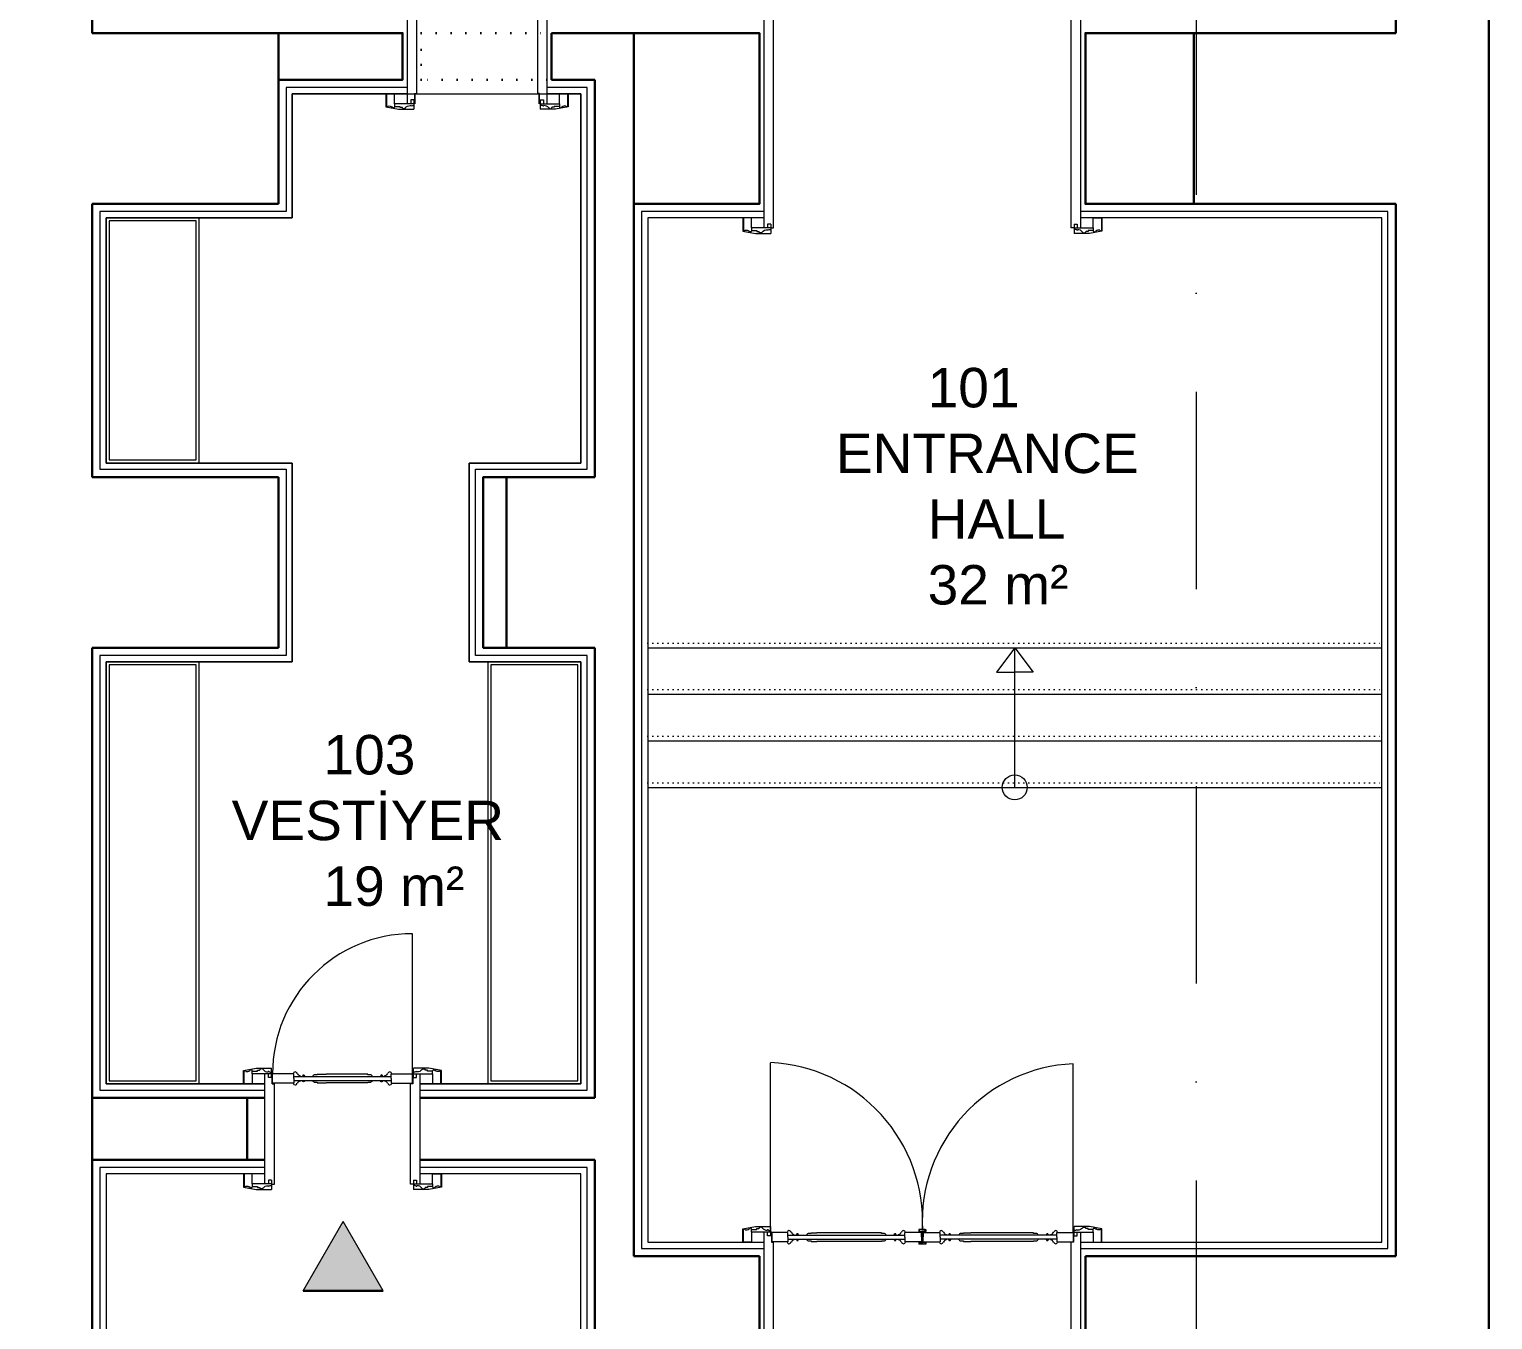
# Model space of a CAD drawing. Header units: millimetres. Extents: x 4346 to 24970, y -10214 to -5839.
# Drawn here: x 13686 to 14629, y -9342 to -8510 of the extents above; entities that cross this region are included whole.
import ezdxf

# ---------------------------------------------------------------- set-up
doc = ezdxf.new("R2010")
doc.units = ezdxf.units.MM
doc.linetypes.add('A190-SU-10.01-01_R01$0$DOT2', pattern=[3.175, 0, -3.175])
doc.linetypes.add('DASHDOTX2', pattern=[50.8, 25.4, -12.7, 0, -12.7])
for name, color, linetype, lineweight in [('A-WALL-PATT', 111, 'Continuous', 5), ('a_merdiven', 115, 'Continuous', 0), ('Duvar', 7, 'Continuous', 30), ('duvar mevcut', 55, 'Continuous', 30), ('QAPI_UST_KESIM', 1, 'Continuous', 5), ('TEFRIS', 11, 'Continuous', 15), ('WL - ALÇIPAN KAPLAMA', 30, 'Continuous', 15), ('YAZıMAHAL', 152, 'Continuous', 20), ('Z yazı2', 7, 'Continuous', 0)]:
    doc.layers.add(name, color=color, linetype=linetype, lineweight=lineweight)
doc.layers.add('a_mermer', color=143, linetype='Continuous', lineweight=0, transparency=0.2)
doc.styles.add('STYLUS BT', font='stylu.ttf')

# ---------------------------------------------------------------- blocks, each defined once
blk = doc.blocks.new('kapipervaz')
at = {"layer": 'QAPI_UST_KESIM'}
for p, q in [((76393.16, 185959.7), (76395.21, 185959.7)), ((76393.16, 185959.7), (76393.16, 185956.27)), ((76395.21, 185959.7), (76395.21, 185957.15)), ((76405.57, 185957.19), (76405.57, 185963.68)), ((76405.57, 185963.68), (76410.76, 185963.68)), ((76410.76, 185963.68), (76410.76, 185955.68)), ((76393.16, 185957.15), (76405.57, 185957.15)), ((76402.17, 185954.91), (76400.77, 185954.91)), ((76405.57, 185955.48), (76402.17, 185955.48)), ((76402.17, 185955.48), (76402.17, 185954.91)), ((76405.57, 185957.19), (76405.57, 185955.48)), ((76405.57, 185955.48), (76405.57, 185955.09)), ((76407, 185955.05), (76407.19, 185955.05))]:
    blk.add_line(p, q, dxfattribs=at)
for centre, radius, start, end in [((76393.31, 185956.29), 0.154, 164.59434, 245.86062), ((76393.66, 185953.57), 2.61, 60.47103, 98.93763), ((76395.16, 185956.01), 0.275, 217.02219, 348.70515), ((76395.72, 185952.35), 3.62, 35.94994, 94.60262), ((76399.63, 185955.07), 1.15, 211.46552, 352.04439), ((76406.3, 185955.34), 0.766, 199.21354, 337.6241), ((76409.03, 185953.04), 2.73, 74.45502, 132.34617), ((76410.26, 185955.8), 0.516, 194.68712, 347.13283)]:
    blk.add_arc(centre, radius, start, end, dxfattribs=at)
blk = doc.blocks.new('papuc1')
at = {"layer": 'QAPI_UST_KESIM'}
for p, q in [((76393.19, 185928.57), (76401.29, 185930.07)), ((76393.19, 185920.01), (76393.19, 185928.57)), ((76401.29, 185930.07), (76411.19, 185930.07)), ((76411.19, 185925.71), (76411.19, 185930.07))]:
    blk.add_line(p, q, dxfattribs=at)
blk = doc.blocks.new('k03')
at = {"layer": 'QAPI_UST_KESIM'}
for p, q in [((12743.68, 2353.02), (12743.68, 2494.12)), ((12748.38, 2494.1), (12747.98, 2494.1)), ((12748.38, 2494.1), (12748.38, 2487.52)), ((12748.58, 2494.1), (12748.58, 2487.52)), ((12748.58, 2493.81), (12748.58, 2487.81)), ((12942.78, 2494.1), (12942.78, 2487.52)), ((12942.78, 2493.81), (12942.78, 2487.81)), ((12942.98, 2494.1), (12943.38, 2494.1)), ((12942.98, 2494.1), (12942.98, 2487.52)), ((12947.68, 2353.02), (12947.68, 2494.12)), ((12748.38, 2487.52), (12749.78, 2487.52)), ((12749.78, 2353.02), (12749.78, 2487.52)), ((12942.98, 2487.52), (12941.58, 2487.52)), ((12941.58, 2353.02), (12941.58, 2487.52)), ((12747.98, 2353.02), (12749.78, 2353.02)), ((12943.38, 2353.02), (12941.58, 2353.02))]:
    blk.add_line(p, q, dxfattribs=at)
at = {"layer": 'QAPI_UST_KESIM', "extrusion": (0, 0, -1), "xscale": -1, "zscale": -1}
for name, p in [('papuc1', (63663.21, -183432.44)), ('kapipervaz', (63449.78, -183604.11))]:
    blk.add_blockref(name, p, dxfattribs=at)
at = {"layer": 'QAPI_UST_KESIM', "extrusion": (0, 0, -1), "xscale": -1, "zscale": -1, "rotation": 180}
for name, p in [('kapipervaz', (-89141.15, 188451.25)), ('papuc1', (-89354.58, 188279.58))]:
    blk.add_blockref(name, p, dxfattribs=at)
at = {"layer": 'QAPI_UST_KESIM', "extrusion": (0, 0, -1), "zscale": -1}
for name, p in [('papuc1', (-89354.58, -183432.44)), ('kapipervaz', (-89141.15, -183604.11))]:
    blk.add_blockref(name, p, dxfattribs=at)
at = {"layer": 'QAPI_UST_KESIM', "extrusion": (0, 0, -1), "zscale": -1, "rotation": 180}
for name, p in [('kapipervaz', (63449.78, 188451.25)), ('papuc1', (63663.21, 188279.58))]:
    blk.add_blockref(name, p, dxfattribs=at)
blk = doc.blocks.new('k100')
at = {"layer": 'QAPI_UST_KESIM'}
for p, q in [((12890.56, -14941.1), (12890.56, -14832.04)), ((13085.46, -14941.15), (13085.46, -14832.76)), ((12886.36, -15032.23), (12886.36, -14941.12)), ((12891.06, -14941.15), (12890.66, -14941.15)), ((12891.06, -14941.15), (12891.06, -14947.72)), ((12891.26, -14941.15), (12891.26, -14947.72)), ((12891.26, -14941.44), (12891.26, -14947.44)), ((12901.64, -14941.44), (12891.26, -14941.44)), ((12901.64, -14944.53), (12901.64, -14941.44)), ((12901.64, -14944.43), (12901.64, -14947.44)), ((12901.68, -14943.24), (12976.98, -14943.24)), ((12901.68, -14945.72), (12976.98, -14945.72)), ((12903.96, -14941.35), (12903.65, -14941.35)), ((12905.61, -14943.24), (12905.61, -14942.66)), ((12905.61, -14945.72), (12905.61, -14946.29)), ((12907.36, -14942.76), (12907.11, -14942.76)), ((12907.11, -14942.76), (12907.11, -14943.26)), ((12907.11, -14946.19), (12907.11, -14945.69)), ((12907.36, -14946.19), (12907.11, -14946.19)), ((12908.61, -14942.76), (12908.36, -14942.76)), ((12908.61, -14946.19), (12908.36, -14946.19)), ((12908.61, -14943.26), (12908.61, -14942.76)), ((12908.61, -14945.69), (12908.61, -14946.19)), ((12916.74, -14942.05), (12916.74, -14941.74)), ((12916.74, -14941.74), (12920.38, -14941.74)), ((12961.92, -14941.74), (12920.38, -14941.74)), ((12961.92, -14942.05), (12961.92, -14941.74)), ((12970.3, -14942.74), (12970.05, -14942.74)), ((12970.05, -14942.74), (12970.05, -14943.24)), ((12970.05, -14946.22), (12970.05, -14945.72)), ((12970.3, -14946.22), (12970.05, -14946.22)), ((12971.55, -14942.74), (12971.3, -14942.74)), ((12971.55, -14946.22), (12971.3, -14946.22)), ((12971.55, -14943.24), (12971.55, -14942.74)), ((12971.55, -14945.72), (12971.55, -14946.22)), ((12973.02, -14943.24), (12973.02, -14942.66)), ((12973.02, -14945.72), (12973.02, -14946.29)), ((12974.66, -14941.35), (12974.97, -14941.35)), ((12988.21, -14941.44), (12976.98, -14941.44)), ((12976.98, -14944.53), (12976.98, -14941.44)), ((12976.98, -14944.43), (12976.98, -14947.44)), ((12990.12, -14939.56), (12986.12, -14939.56)), ((12986.12, -14939.56), (12986.12, -14940.76)), ((12986.12, -14940.76), (12988.52, -14940.76)), ((12986.6, -14941.44), (12986.6, -14939.56)), ((12986.6, -14939.56), (12990.6, -14939.56)), ((12987.92, -14947.36), (12987.73, -14941.44)), ((12990.6, -14940.76), (12988.2, -14940.76)), ((12988.2, -14940.76), (12988.2, -14941.26)), ((12988.2, -14941.26), (12988.4, -14947.44)), ((12988.52, -14941.26), (12988.32, -14947.44)), ((12988.52, -14940.76), (12988.52, -14941.26)), ((12988.52, -14941.44), (12999.74, -14941.44)), ((12988.8, -14947.36), (12988.99, -14941.44)), ((12990.12, -14941.44), (12990.12, -14939.56)), ((12990.6, -14939.56), (12990.6, -14940.76)), ((12999.74, -14944.53), (12999.74, -14941.44)), ((13075.05, -14943.24), (12999.74, -14943.24)), ((12999.74, -14944.43), (12999.74, -14947.44)), ((13075.05, -14945.72), (12999.74, -14945.72)), ((13002.06, -14941.35), (13001.75, -14941.35)), ((13003.71, -14943.24), (13003.71, -14942.66)), ((13003.71, -14945.72), (13003.71, -14946.29)), ((13005.17, -14943.24), (13005.17, -14942.74)), ((13005.17, -14942.74), (13005.42, -14942.74)), ((13005.17, -14945.72), (13005.17, -14946.22)), ((13005.17, -14946.22), (13005.42, -14946.22)), ((13006.42, -14942.74), (13006.67, -14942.74)), ((13006.42, -14946.22), (13006.67, -14946.22)), ((13006.67, -14942.74), (13006.67, -14943.24)), ((13006.67, -14946.22), (13006.67, -14945.72)), ((13014.81, -14942.05), (13014.81, -14941.74)), ((13014.81, -14941.74), (13019.65, -14941.74)), ((13059.98, -14941.74), (13019.65, -14941.74)), ((13059.98, -14942.05), (13059.98, -14941.74)), ((13068.12, -14943.26), (13068.12, -14942.76)), ((13068.12, -14942.76), (13068.37, -14942.76)), ((13068.12, -14945.69), (13068.12, -14946.19)), ((13068.12, -14946.19), (13068.37, -14946.19)), ((13069.37, -14942.76), (13069.62, -14942.76)), ((13069.37, -14946.19), (13069.62, -14946.19)), ((13069.62, -14942.76), (13069.62, -14943.26)), ((13069.62, -14946.19), (13069.62, -14945.69)), ((13071.12, -14943.24), (13071.12, -14942.66)), ((13071.12, -14945.72), (13071.12, -14946.29)), ((13072.76, -14941.35), (13073.07, -14941.35)), ((13075.08, -14941.44), (13085.46, -14941.44)), ((13075.08, -14944.53), (13075.08, -14941.44)), ((13075.08, -14944.43), (13075.08, -14947.44)), ((13085.46, -14941.15), (13085.46, -14947.72)), ((13085.46, -14941.44), (13085.46, -14947.44)), ((13085.66, -14941.15), (13086.06, -14941.15)), ((13085.66, -14941.15), (13085.66, -14947.72)), ((13090.36, -15032.23), (13090.36, -14941.12)), ((12891.06, -14947.72), (12892.46, -14947.72)), ((12901.64, -14947.44), (12891.26, -14947.44)), ((12892.46, -15032.23), (12892.46, -14947.72)), ((12903.96, -14947.6), (12903.65, -14947.6)), ((12916.74, -14946.9), (12916.74, -14947.22)), ((12916.74, -14947.22), (12920.38, -14947.22)), ((12961.92, -14947.22), (12920.38, -14947.22)), ((12961.92, -14946.9), (12961.92, -14947.22)), ((12974.66, -14947.6), (12974.97, -14947.6)), ((12988.4, -14947.44), (12976.98, -14947.44)), ((12986.12, -14947.44), (12986.12, -14949.06)), ((12990.6, -14949.06), (12986.12, -14949.06)), ((12986.6, -14949.06), (12986.6, -14947.86)), ((12986.6, -14947.86), (12988.8, -14947.86)), ((12987.92, -14947.86), (12987.92, -14947.36)), ((12990.12, -14947.86), (12987.92, -14947.86)), ((12988.32, -14947.44), (12999.74, -14947.44)), ((12988.8, -14947.86), (12988.8, -14947.36)), ((12990.12, -14949.06), (12990.12, -14947.86)), ((12990.6, -14947.44), (12990.6, -14949.06)), ((13002.06, -14947.6), (13001.75, -14947.6)), ((13014.81, -14946.9), (13014.81, -14947.22)), ((13014.81, -14947.22), (13019.65, -14947.22)), ((13059.98, -14947.22), (13019.65, -14947.22)), ((13059.98, -14946.9), (13059.98, -14947.22)), ((13072.76, -14947.6), (13073.07, -14947.6)), ((13075.08, -14947.44), (13085.46, -14947.44)), ((13085.66, -14947.72), (13084.26, -14947.72)), ((13084.26, -15032.23), (13084.26, -14947.72)), ((12890.66, -15032.23), (12892.46, -15032.23)), ((13086.06, -15032.23), (13084.26, -15032.23))]:
    blk.add_line(p, q, dxfattribs=at)
for centre, radius, start, end in [((12885.95, -14934.43), 102.5, 357.20951, 87.42259), ((13090.06, -14934.48), 101.82, 92.58875, 182.81324), ((12902.46, -14941.47), 1.2, 5.60227, 180.48035), ((12905.84, -14940.68), 2, 199.67608, 263.2827), ((12905.84, -14948.28), 2, 96.7173, 160.32392), ((12907.86, -14942.76), 0.5, 0, 180), ((12907.86, -14946.19), 0.5, 180, 0), ((12915.37, -14943.99), 1.92, 94.51434, 156.65142), ((12915.37, -14944.97), 1.92, 203.34858, 265.48566), ((12916.16, -14955.14), 13.1, 87.45, 94.10206), ((12962.5, -14955.14), 13.1, 85.89794, 92.55), ((12963.29, -14943.99), 1.92, 23.34858, 85.48566), ((12963.29, -14944.97), 1.92, 274.51434, 336.65142), ((12970.8, -14942.74), 0.5, 0, 180), ((12970.8, -14946.22), 0.5, 180, 0), ((12972.78, -14940.68), 2, 276.7173, 340.32392), ((12972.78, -14948.28), 2, 19.67608, 83.2827), ((12976.17, -14941.47), 1.2, 359.51965, 174.39773), ((13000.56, -14941.47), 1.2, 5.60227, 180.48035), ((13003.94, -14940.68), 2, 199.67608, 263.2827), ((13003.94, -14948.28), 2, 96.7173, 160.32392), ((13005.92, -14942.74), 0.5, 0, 180), ((13005.92, -14946.22), 0.5, 180, 0), ((13013.44, -14943.99), 1.92, 94.51434, 156.65142), ((13013.44, -14944.97), 1.92, 203.34858, 265.48566), ((13014.22, -14955.14), 13.1, 87.45, 94.10206), ((13060.57, -14955.14), 13.1, 85.89794, 92.55), ((13061.35, -14943.99), 1.92, 23.34858, 85.48566), ((13061.35, -14944.97), 1.92, 274.51434, 336.65142), ((13068.87, -14942.76), 0.5, 0, 180), ((13068.87, -14946.19), 0.5, 180, 0), ((13070.88, -14940.68), 2, 276.7173, 340.32392), ((13070.88, -14948.28), 2, 19.67608, 83.2827), ((13074.27, -14941.47), 1.2, 359.51965, 174.39773), ((12902.46, -14947.49), 1.2, 179.51965, 354.39773), ((12916.16, -14933.82), 13.1, 265.89794, 272.55), ((12962.5, -14933.82), 13.1, 267.45, 274.10206), ((12976.17, -14947.49), 1.2, 185.60227, 0.48035), ((13000.56, -14947.49), 1.2, 179.51965, 354.39773), ((13014.22, -14933.82), 13.1, 265.89794, 272.55), ((13060.57, -14933.82), 13.1, 267.45, 274.10206), ((13074.27, -14947.49), 1.2, 185.60227, 0.48035)]:
    blk.add_arc(centre, radius, start, end, dxfattribs=at)
at = {"layer": 'QAPI_UST_KESIM', "extrusion": (0, 0, -1), "xscale": -1, "zscale": -1}
for name, p in [('papuc1', (63520.53, -200867.69)), ('kapipervaz', (63307.1, -200989.36))]:
    blk.add_blockref(name, p, dxfattribs=at)
at = {"layer": 'QAPI_UST_KESIM', "extrusion": (0, 0, -1), "xscale": -1, "zscale": -1, "rotation": 180}
for name, p in [('kapipervaz', (-89283.83, 171016)), ('papuc1', (-89497.26, 170894.34))]:
    blk.add_blockref(name, p, dxfattribs=at)
at = {"layer": 'QAPI_UST_KESIM', "extrusion": (0, 0, -1), "zscale": -1}
for name, p in [('papuc1', (-89497.26, -200867.69)), ('kapipervaz', (-89283.83, -200989.36))]:
    blk.add_blockref(name, p, dxfattribs=at)
at = {"layer": 'QAPI_UST_KESIM', "extrusion": (0, 0, -1), "zscale": -1, "rotation": 180}
for name, p in [('kapipervaz', (63307.1, 171016)), ('papuc1', (63520.53, 170894.34))]:
    blk.add_blockref(name, p, dxfattribs=at)
blk = doc.blocks.new('fghdh')
at = {"layer": 'QAPI_UST_KESIM'}
for p, q in [((7393.8, 985.66), (7393.8, 924.56)), ((7398.1, 985.66), (7399.9, 985.66)), ((7399.9, 985.66), (7399.9, 931.16)), ((7479.5, 985.66), (7477.7, 985.66)), ((7477.7, 985.66), (7477.7, 931.16)), ((7483.8, 985.66), (7483.8, 924.56)), ((7398.5, 931.16), (7399.9, 931.16)), ((7398.7, 930.61), (7398.7, 924.56)), ((7479.1, 931.16), (7477.7, 931.16)), ((7478.9, 930.66), (7478.9, 924.56)), ((7478.9, 924.61), (7478.9, 930.61))]:
    blk.add_line(p, q, dxfattribs=at)
for points in [[(7398.5, 931.16), (7398.5, 924.58), (7398.1, 924.58)], [(7479.5, 924.58), (7479.1, 924.58), (7479.1, 931.16)]]:
    blk.add_lwpolyline(points, dxfattribs=at)
at = {"layer": 'QAPI_UST_KESIM', "extrusion": (0, 0, -1), "xscale": -1, "zscale": -1}
for name, p in [('papuc1', (69013.09, -184940.9)), ('kapipervaz', (68913.66, -185032.57))]:
    blk.add_blockref(name, p, dxfattribs=at)
at = {"layer": 'QAPI_UST_KESIM', "extrusion": (0, 0, -1), "xscale": -1, "zscale": -1, "rotation": 180}
for name, p in [('kapipervaz', (-83791.27, 186942.79)), ('papuc1', (-83890.7, 186851.12))]:
    blk.add_blockref(name, p, dxfattribs=at)
at = {"layer": 'QAPI_UST_KESIM', "xscale": -1}
for name, p in [('papuc1', (83890.7, -184940.9)), ('kapipervaz', (83791.27, -185032.57))]:
    blk.add_blockref(name, p, dxfattribs=at)
at = {"layer": 'QAPI_UST_KESIM', "xscale": -1, "rotation": 180}
for name, p in [('kapipervaz', (-68913.66, 186942.79)), ('papuc1', (-69013.09, 186851.12))]:
    blk.add_blockref(name, p, dxfattribs=at)

msp = doc.modelspace()

# ---------------------------------------------------------------- hatches: boundary and pattern name
at = {"layer": 'Duvar'}
h = msp.add_hatch(color=256, dxfattribs=at)
h.dxf.hatch_style = 1
h.paths.add_polyline_path([(11668.18, -10136.77), (17499.18, -10136.77), (17499.18, -6058.85), (11668.18, -6058.85)], flags=16)
h.paths.add_polyline_path([(11590.62, -10214.33), (17576.74, -10214.33), (17576.74, -5981.29), (11590.62, -5981.29)])
at = {"layer": 'Duvar', "true_color": 0x636466}
h = msp.add_hatch(color=251, dxfattribs=at)
h.dxf.hatch_style = 1
h.paths.add_polyline_path([(11719.89, -10085.06), (17447.47, -10085.06), (17447.47, -6110.56), (11719.89, -6110.56)], flags=16)
h.paths.add_polyline_path([(11668.18, -10136.77), (17499.18, -10136.77), (17499.18, -6058.85), (11668.18, -6058.85)])
at = {"layer": 'Duvar'}
h = msp.add_hatch(color=256, dxfattribs=at)
h.dxf.hatch_style = 1
h.paths.add_polyline_path([(11750.06, -10054.89), (17417.3, -10054.89), (17417.3, -6140.73), (11750.06, -6140.73)], flags=16)
h.paths.add_polyline_path([(11719.89, -10085.06), (17447.47, -10085.06), (17447.47, -6110.56), (11719.89, -6110.56)])
at = {"layer": 'Z yazı2', "linetype": 'Continuous'}
h = msp.add_hatch(color=7, dxfattribs=at)
h.dxf.hatch_style = 1
h.set_gradient(color1=(250, 207, 182), color2=(250, 207, 182), tint=1)
h.paths.add_polyline_path([(13888.43, -9278.39), (13914.25, -9323.11), (13862.62, -9323.11)])

# ---------------------------------------------------------------- linework, layer by layer
at = {"layer": 'A-WALL-PATT', "linetype": 'DASHDOTX2', "lineweight": 9, "ltscale": 5}
msp.add_line((14438.16, -5948.86), (14438.16, -9846.93), dxfattribs=at)
at = {"layer": 'a_merdiven', "color": 6}
msp.add_line((14321.22, -8998.78), (14321.22, -8908.78), dxfattribs=at)
at = {"layer": 'a_merdiven', "color": 31, "linetype": 'A190-SU-10.01-01_R01$0$DOT2', "true_color": 0xfecc66}
for points in [[(14084.72, -8905.78), (14557.72, -8905.78)], [(14084.72, -8935.78), (14557.72, -8935.78)], [(14084.72, -8965.78), (14557.72, -8965.78)], [(14084.72, -8995.78), (14557.72, -8995.78)]]:
    msp.add_lwpolyline(points, dxfattribs=at)
at = {"layer": 'a_merdiven'}
for points in [[(14084.72, -8908.78), (14557.72, -8908.78)], [(14084.72, -8938.78), (14557.72, -8938.78)], [(14084.72, -8968.78), (14557.72, -8968.78)], [(14084.72, -8998.78), (14557.72, -8998.78)]]:
    msp.add_lwpolyline(points, dxfattribs=at)
at = {"layer": 'a_merdiven', "color": 6}
for points in [[(14321.22, -8908.78), (14309.39, -8924.63), (14321.22, -8924.63)], [(14321.22, -8908.78), (14333.05, -8924.63), (14321.22, -8924.63)]]:
    msp.add_lwpolyline(points, dxfattribs=at)
msp.add_circle((14321.22, -8998.78), 8, dxfattribs=at)
at = {"layer": 'a_mermer'}
for points in [[(13838.05, -9189.78), (13735.72, -9189.78), (13735.72, -8917.78), (13855.72, -8917.78), (13855.72, -8789.78), (13735.72, -8789.78), (13735.72, -8631.78), (13855.72, -8631.78), (13855.72, -8551.78)], [(13855.72, -8551.78), (14041.72, -8551.78), (14041.72, -8789.78), (13969.72, -8789.78), (13969.72, -8917.78), (14041.72, -8917.78), (14041.72, -9189.78), (13938.05, -9189.78)]]:
    msp.add_lwpolyline(points, dxfattribs=at)
at = {"layer": 'Duvar'}
for p, q in [((13826.72, -9198.78), (13726.72, -9198.78)), ((13826.72, -9238.78), (13726.72, -9238.78))]:
    msp.add_line(p, q, dxfattribs=at)
at = {"layer": 'Duvar', "color": 7}
msp.add_line((13862.62, -9323.11), (13914.25, -9323.11), dxfattribs=at)
at = {"layer": 'Duvar'}
for points in [[(13846.72, -8512.78), (13926.72, -8512.78), (13926.72, -8542.78), (13846.72, -8542.78)], [(14075.72, -8512.78), (14156.72, -8512.78), (14156.72, -8622.78), (14075.72, -8622.78)], [(14436.72, -8512.78), (14366.72, -8512.78), (14366.72, -8622.78), (14436.72, -8622.78)], [(13993.72, -8798.78), (13978.72, -8798.78), (13978.72, -8908.78), (13993.72, -8908.78)]]:
    msp.add_lwpolyline(points, dxfattribs=at)
at = {"layer": 'duvar mevcut', "lineweight": 30}
for p, q in [((14022.72, -8542.78), (14022.72, -8512.78)), ((14156.72, -9300.78), (14156.72, -9360.78)), ((14366.72, -9360.78), (14366.72, -9300.78)), ((14366.72, -9360.78), (14366.72, -9300.78))]:
    msp.add_line(p, q, dxfattribs=at)
for points in [[(14566.72, -8278.78), (14566.72, -8512.78)], [(14626.72, -8278.78), (14626.72, -9350.78)], [(13726.72, -8284.78), (13726.72, -8512.78)], [(13726.72, -8512.78), (13846.72, -8512.78)], [(13846.72, -8512.78), (13846.72, -8622.78)], [(14022.72, -8512.78), (14075.72, -8512.78)], [(14075.72, -9300.78), (14075.72, -8512.78), (14075.72, -8512.78)], [(14436.72, -8512.78), (14566.72, -8512.78)], [(14436.72, -8512.78), (14436.72, -8622.78)], [(14050.72, -8542.78), (14022.72, -8542.78)], [(14050.72, -8542.78), (14050.72, -8798.78)], [(13726.72, -8622.78), (13726.72, -8798.78)], [(13726.72, -8622.78), (13846.72, -8622.78)], [(14436.72, -8622.78), (14566.72, -8622.78)], [(14566.72, -8622.78), (14566.72, -9300.78)], [(13726.72, -8798.78), (13846.72, -8798.78)], [(13846.72, -8798.78), (13846.72, -8908.78)], [(13993.72, -8798.78), (13993.72, -8908.78)], [(13993.72, -8798.78), (14050.72, -8798.78)], [(13726.72, -8908.78), (13726.72, -9410.78)], [(13726.72, -8908.78), (13846.72, -8908.78)], [(13993.72, -8908.78), (14050.72, -8908.78)], [(14050.72, -8908.78), (14050.72, -9198.78)], [(13838.05, -9198.78), (13826.72, -9198.78), (13826.72, -9238.78), (13838.05, -9238.78)], [(14050.72, -9198.78), (13938.05, -9198.78)], [(13938.05, -9238.78), (14050.72, -9238.78)], [(14050.72, -9238.78), (14050.72, -9360.78)], [(14075.72, -9300.78), (14156.72, -9300.78)], [(14366.72, -9300.78), (14566.72, -9300.78)]]:
    msp.add_lwpolyline(points, dxfattribs=at)
at = {"layer": 'duvar mevcut', "linetype": 'A190-SU-10.01-01_R01$0$DOT2', "lineweight": 30, "ltscale": 3}
msp.add_lwpolyline([(14019.72, -8542.78), (13938.72, -8542.78), (13938.72, -8512.78), (14019.72, -8512.78)], dxfattribs=at)
at = {"layer": 'QAPI_UST_KESIM'}
for p, q in [((13838.05, -9254.34), (13838.05, -9183.23)), ((13842.95, -9189.28), (13842.95, -9183.23)), ((13856.73, -9183.28), (13842.95, -9183.28)), ((13856.73, -9186.37), (13856.73, -9183.28)), ((13859.04, -9183.19), (13858.74, -9183.19)), ((13860.69, -9185.08), (13860.69, -9184.5)), ((13871.82, -9183.89), (13871.82, -9183.58)), ((13871.82, -9183.58), (13877.46, -9183.58)), ((13904.3, -9183.58), (13877.46, -9183.58)), ((13904.3, -9183.89), (13904.3, -9183.58)), ((13915.4, -9185.08), (13915.4, -9184.5)), ((13917.05, -9183.19), (13917.36, -9183.19)), ((13919.37, -9183.28), (13933.15, -9183.28)), ((13919.37, -9186.37), (13919.37, -9183.28)), ((13933.15, -9189.33), (13933.15, -9183.23)), ((13933.15, -9183.28), (13933.15, -9189.28)), ((13938.05, -9254.34), (13938.05, -9183.23)), ((13842.75, -9189.83), (13844.15, -9189.83)), ((13856.73, -9189.28), (13842.95, -9189.28)), ((13844.15, -9254.34), (13844.15, -9189.83)), ((13856.73, -9186.27), (13856.73, -9189.28)), ((13856.76, -9185.08), (13919.37, -9185.08)), ((13856.76, -9187.56), (13919.37, -9187.56)), ((13859.04, -9189.45), (13858.74, -9189.45)), ((13860.69, -9187.56), (13860.69, -9188.14)), ((13871.82, -9188.75), (13871.82, -9189.06)), ((13871.82, -9189.06), (13877.46, -9189.06)), ((13904.3, -9189.06), (13877.46, -9189.06)), ((13904.3, -9188.75), (13904.3, -9189.06)), ((13915.4, -9187.56), (13915.4, -9188.14)), ((13917.05, -9189.45), (13917.36, -9189.45)), ((13919.37, -9186.27), (13919.37, -9189.28)), ((13919.37, -9189.28), (13933.15, -9189.28)), ((13931.95, -9254.34), (13931.95, -9189.83)), ((13933.35, -9189.83), (13931.95, -9189.83)), ((13842.35, -9254.34), (13844.15, -9254.34)), ((13933.75, -9254.34), (13931.95, -9254.34))]:
    msp.add_line(p, q, dxfattribs=at)
for points in [[(13933.15, -9183.23), (13933.15, -9093.03)], [(13842.75, -9189.83), (13842.75, -9183.26), (13842.35, -9183.26)], [(13933.75, -9183.26), (13933.35, -9183.26), (13933.35, -9189.83)]]:
    msp.add_lwpolyline(points, dxfattribs=at)
for points in [[(13863.69, -9185.11), (13863.69, -9184.61), (13863.44, -9184.61, 1), (13862.44, -9184.61), (13862.19, -9184.61), (13862.19, -9185.11)], [(13913.94, -9185.08), (13913.94, -9184.58), (13913.69, -9184.58, 1), (13912.69, -9184.58), (13912.44, -9184.58), (13912.44, -9185.08)], [(13863.69, -9187.53), (13863.69, -9188.03), (13863.44, -9188.03, -1), (13862.44, -9188.03), (13862.19, -9188.03), (13862.19, -9187.53)], [(13913.94, -9187.56), (13913.94, -9188.06), (13913.69, -9188.06, -1), (13912.69, -9188.06), (13912.44, -9188.06), (13912.44, -9187.56)]]:
    msp.add_lwpolyline(points, format="xyb", dxfattribs=at)
for centre, radius, start, end in [((13933.15, -9183.23), 90.2, 90, 180), ((13933.15, -9183.23), 90.2, 90, 180), ((13857.54, -9183.31), 1.2, 5.60227, 180.48035), ((13860.92, -9182.52), 2, 199.67608, 263.2827), ((13870.46, -9185.83), 1.92, 94.51434, 156.65142), ((13871.24, -9196.98), 13.1, 87.45, 94.10206), ((13904.89, -9196.98), 13.1, 85.89794, 92.55), ((13905.67, -9185.83), 1.92, 23.34858, 85.48566), ((13915.17, -9182.52), 2, 276.7173, 340.32392), ((13918.55, -9183.31), 1.2, 359.51965, 174.39773), ((13857.54, -9189.33), 1.2, 179.51965, 354.39773), ((13860.92, -9190.12), 2, 96.7173, 160.32392), ((13870.46, -9186.81), 1.92, 203.34858, 265.48566), ((13871.24, -9175.66), 13.1, 265.89794, 272.55), ((13904.89, -9175.66), 13.1, 267.45, 274.10206), ((13905.67, -9186.81), 1.92, 274.51434, 336.65142), ((13915.17, -9190.12), 2, 19.67608, 83.2827), ((13918.55, -9189.33), 1.2, 185.60227, 0.48035)]:
    msp.add_arc(centre, radius, start, end, dxfattribs=at)
at = {"layer": 'TEFRIS'}
for points in [[(13735.72, -8789.78), (13795.72, -8789.78), (13795.72, -8631.78), (13735.72, -8631.78)], [(13737.72, -8787.78), (13793.72, -8787.78), (13793.72, -8633.78), (13737.72, -8633.78)], [(13735.72, -9189.78), (13795.72, -9189.78), (13795.72, -8917.78), (13735.72, -8917.78)], [(13737.72, -9187.78), (13793.72, -9187.78), (13793.72, -8919.78), (13737.72, -8919.78)], [(13981.72, -9189.78), (14041.72, -9189.78), (14041.72, -8917.78), (13981.72, -8917.78)], [(13983.72, -9187.78), (14039.72, -9187.78), (14039.72, -8919.78), (13983.72, -8919.78)]]:
    msp.add_lwpolyline(points, close=True, dxfattribs=at)
at = {"layer": 'WL - ALÇIPAN KAPLAMA'}
for points in [[(13838.05, -9247.78), (13826.72, -9247.78), (13735.72, -9247.78), (13735.72, -9419.78), (13579.72, -9419.78), (13579.72, -9341.78), (13657.72, -9341.78), (13657.72, -9033.78), (13657.72, -9033.78), (13657.72, -9033.78), (13657.72, -8975.78), (13657.72, -8975.78), (13657.72, -8975.78), (13657.72, -8364.78), (13657.72, -8364.78), (13657.72, -8326.78), (13657.72, -8326.78), (13657.72, -8284.78), (13657.72, -8252.78)], [(13838.05, -9243.78), (13826.72, -9243.78), (13731.72, -9243.78), (13731.72, -9415.78), (13583.72, -9415.78), (13583.72, -9345.78), (13661.72, -9345.78), (13661.72, -9029.78), (13661.72, -9029.78), (13661.72, -9029.78), (13661.72, -8979.78), (13661.72, -8979.78), (13661.72, -8979.78), (13661.72, -8360.78), (13661.72, -8360.78), (13661.72, -8330.78), (13661.72, -8330.78), (13661.72, -8284.78), (13661.72, -8252.78)], [(13929.72, -8547.78), (13851.72, -8547.78), (13851.72, -8627.78), (13731.72, -8627.78), (13731.72, -8793.78), (13851.72, -8793.78), (13851.72, -8913.78), (13731.72, -8913.78), (13731.72, -9193.78), (13826.72, -9193.78), (13838.05, -9193.78)], [(13929.72, -8551.78), (13855.72, -8551.78), (13855.72, -8631.78), (13735.72, -8631.78), (13735.72, -8789.78), (13855.72, -8789.78), (13855.72, -8917.78), (13735.72, -8917.78), (13735.72, -9189.78), (13826.72, -9189.78), (13838.05, -9189.78)], [(13938.05, -9193.78), (14045.72, -9193.78), (14045.72, -8913.78), (13993.72, -8913.78), (13973.72, -8913.78), (13973.72, -8793.78), (13993.72, -8793.78), (14045.72, -8793.78), (14045.72, -8547.78), (14022.72, -8547.78), (14019.72, -8547.78)], [(13938.05, -9189.78), (14041.72, -9189.78), (14041.72, -8917.78), (13993.72, -8917.78), (13969.72, -8917.78), (13969.72, -8789.78), (13993.72, -8789.78), (14041.72, -8789.78), (14041.72, -8551.78), (14022.72, -8551.78), (14019.72, -8551.78)], [(14159.72, -8627.78), (14080.72, -8627.78), (14080.72, -9295.78), (14159.72, -9295.78)], [(14363.72, -9295.78), (14561.72, -9295.78), (14561.72, -8627.78), (14436.72, -8627.78), (14363.72, -8627.78)], [(14159.72, -8631.78), (14084.72, -8631.78), (14084.72, -9291.78), (14159.72, -9291.78)], [(14363.72, -9291.78), (14557.72, -9291.78), (14557.72, -8631.78), (14436.72, -8631.78), (14363.72, -8631.78)], [(14159.72, -9365.78), (14045.72, -9365.78), (14045.72, -9243.78), (13938.05, -9243.78)], [(14159.72, -9369.78), (14041.72, -9369.78), (14041.72, -9247.78), (13938.05, -9247.78)]]:
    msp.add_lwpolyline(points, dxfattribs=at)
at = {"layer": 'Z yazı2', "color": 7, "linetype": 'Continuous'}
for p in [(13862.62, -9323.11), (13914.25, -9323.11)]:
    msp.add_line(p, (13888.43, -9278.39), dxfattribs=at)

# ---------------------------------------------------------------- block references
msp.add_blockref('fghdh', (6535.92, -9482.89))
at = {"layer": 'a_mermer'}
msp.add_blockref('k100', (1273.36, 5655.89), dxfattribs=at)
at = {"layer": 'QAPI_UST_KESIM'}
for name, p in [('papuc1', (-62568.85, -195109.8)), ('kapipervaz', (-62459.42, -195211.46))]:
    msp.add_blockref(name, p, dxfattribs=at)
at = {"layer": 'QAPI_UST_KESIM', "rotation": 180}
for name, p in [('kapipervaz', (90235.51, 176773.9)), ('papuc1', (90344.94, 176672.23))]:
    msp.add_blockref(name, p, dxfattribs=at)
at = {"layer": 'QAPI_UST_KESIM', "extrusion": (0, 0, -1), "zscale": -1, "rotation": 180}
for name, p in [('kapipervaz', (62459.42, 176773.9)), ('papuc1', (62568.85, 176672.23))]:
    msp.add_blockref(name, p, dxfattribs=at)
at = {"layer": 'QAPI_UST_KESIM', "extrusion": (0, 0, -1), "zscale": -1}
for name, p in [('papuc1', (-90344.94, -195109.8)), ('kapipervaz', (-90235.51, -195211.46))]:
    msp.add_blockref(name, p, dxfattribs=at)
at = {"layer": 'TEFRIS'}
msp.add_blockref('k03', (1416.04, -10991.35), dxfattribs=at)

# ---------------------------------------------------------------- texts
at = {"layer": 'YAZıMAHAL', "lineweight": 5, "char_height": 25.4016, "width": 319.6923, "attachment_point": 1, "style": 'STYLUS BT'}
for s, insert in [('{\\fArial|b0|i0|c162|p34;       101\\P ENTRANCE\\P       HALL\\P       \\C1;32 m²}', (14196.1, -8728.48)), ('{\\fArial|b0|i0|c162|p34;       103\\P VESTİYER\\P       \\C1;19 m²}', (13806.8, -8965.03))]:
    msp.add_mtext(s, dxfattribs=dict(at, insert=insert))

doc.saveas('drawing.dxf')
